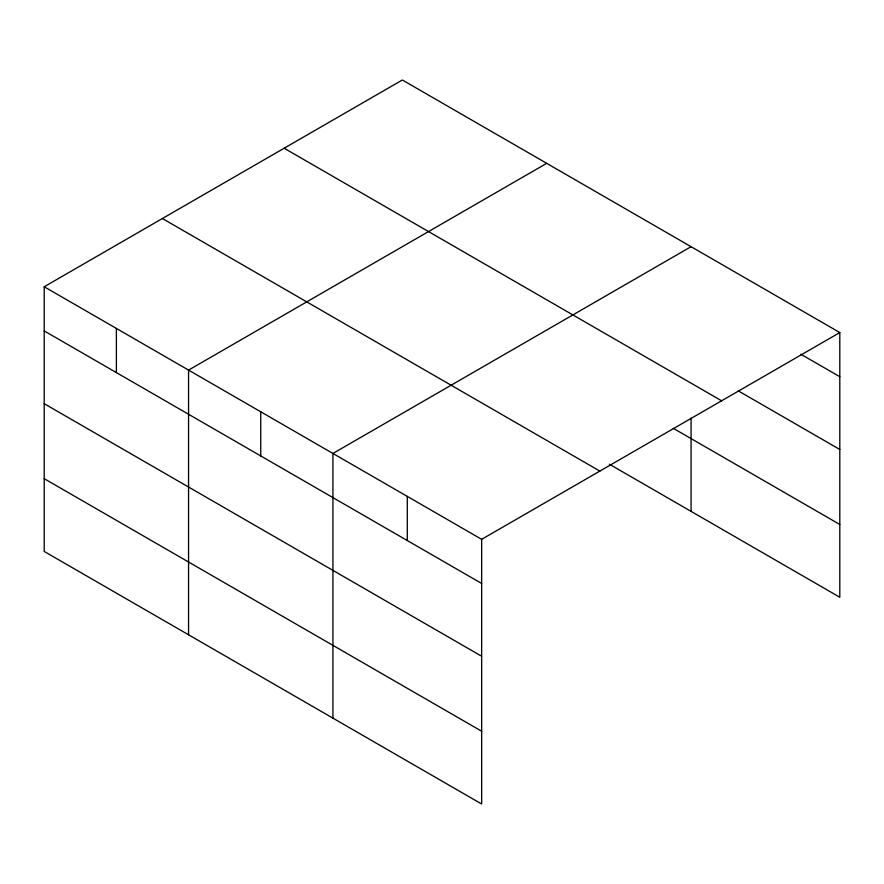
<?xml version="1.0" encoding="UTF-8"?>
<svg xmlns="http://www.w3.org/2000/svg" width="884" height="884" viewBox="0 0 884 884"><rect width="100%" height="100%" fill="white"/><g stroke="black" fill="none" stroke-linecap="round" stroke-linejoin="round"><path stroke-width="1.33" d="M481.658 656.248L481.658 539.328L44.2 286.759L44.2 551.439L481.658 804.009L481.658 656.248L44.2 403.69M609.419 464.222L839.8 597.241L839.8 332.561L402.342 79.991L44.2 286.759M546.699 163.341L188.557 370.109L188.557 634.789M691.067 246.691L332.925 453.459L332.925 718.139M481.658 539.328L839.8 332.561M800.849 354.219L839.8 376.706M738.284 390.872L839.8 449.481M284.151 148.225L721.609 400.795M673.31 428.342L839.8 524.466M162.391 218.525L599.849 471.095M44.2 330.914L481.658 583.473M44.2 478.664L481.658 731.234M691.067 418.143L691.067 511.361M407.292 496.388L407.292 540.533M260.747 411.778L260.747 455.934M116.379 328.439L116.379 372.584"/></g></svg>
